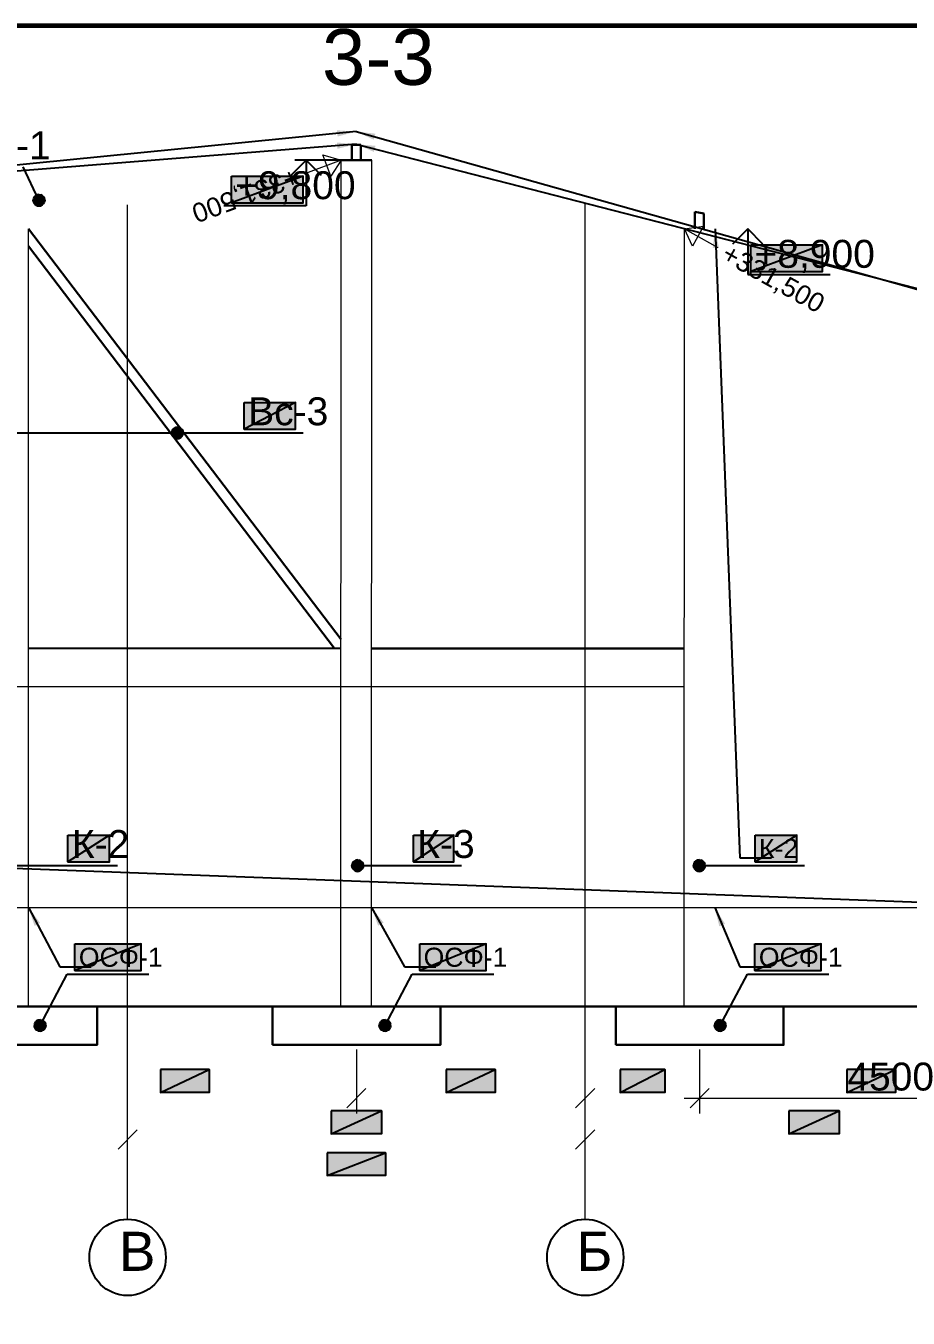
# Model space of a CAD drawing. Extents: x 8 to 21351, y 0 to 420.
# Drawn here: x 12013.4 to 12129.1, y 122.7 to 292.2 of the extents above; entities that cross this region are included whole.
import ezdxf

# ---------------------------------------------------------------- set-up
doc = ezdxf.new("R2010")
doc.units = 0
doc.linetypes.add('TEYPDFCAD_CENTER', pattern=[20, 12, -3, 2, -3])
for name, color, linetype in [('PDF_ВЫНОСКИ', 7, 'Continuous'), ('PDF_ОСИ', 7, 'Continuous'), ('PDF_ОТМЕТКИ', 7, 'Continuous'), ('TEY_REVIEW_AXIS', 7, 'Continuous'), ('TEY_REVIEW_LEADER', 7, 'Continuous')]:
    doc.layers.add(name, color=color, linetype=linetype)
doc.styles.add('TEYPDFCAD_TEXT', font='arial.ttf')
doc.dimstyles.new('TEYPDFCAD_SCALE_1', dxfattribs={"dimtxt": 2.5, "dimasz": 2.5, "dimexe": 1.25, "dimexo": 0.75, "dimtad": 1, "dimdsep": 46, "dimtxsty": 'Standard', "dimcen": 0.09, "dimadec": 0, "dimazin": 0, "dimtfac": 1, "dimtofl": 0, "dimtmove": 0, "dimatfit": 3, "dimfxl": 1, "dimarcsym": 0})

# ---------------------------------------------------------------- blocks, each defined once
blk = doc.blocks.new('TEY_AXIS')
at = {"layer": 'PDF_ОСИ', "linetype": 'TEYPDFCAD_CENTER', "lineweight": 9}
blk.add_line((0, 0), (1, 0), dxfattribs=at)
blk = doc.blocks.new('TEY_LEVEL')
at = {"layer": 'PDF_ОТМЕТКИ', "lineweight": 9}
blk.add_line((0, 0), (5, 0), dxfattribs=at)
blk.add_lwpolyline([(0, 0), (2, 1.5), (2, -1.5)], close=True, dxfattribs=at)
at = {"layer": 'PDF_ОТМЕТКИ', "style": 'TEYPDFCAD_TEXT'}
blk.add_text('+331,500', height=2.5, dxfattribs=at).set_placement((6, -1.25))

msp = doc.modelspace()

# ---------------------------------------------------------------- hatches: boundary and pattern name
at = {"true_color": 0xffffff}
h = msp.add_hatch(color=0, dxfattribs=at)
h.paths.add_polyline_path([(12040.33, 272.44), (12049.73, 272.44), (12040.33, 268.94)])
h.paths.add_polyline_path([(12049.73, 272.44), (12040.33, 268.94), (12049.73, 268.94)])
h = msp.add_hatch(color=7)
h.paths.add_polyline_path([(12014.38, 269.54), (12014.34, 269.3), (12015.08, 269.3)])
h.paths.add_polyline_path([(12014.34, 269.3), (12015.08, 269.3), (12014.38, 269.07)])
h.paths.add_polyline_path([(12015.08, 269.3), (12014.38, 269.07), (12014.49, 268.86)])
h = msp.add_hatch(color=7)
h.paths.add_polyline_path([(12014.85, 270.02), (12014.63, 269.92), (12015.08, 269.3)])
h.paths.add_polyline_path([(12014.63, 269.92), (12015.08, 269.3), (12014.49, 269.75)])
h.paths.add_polyline_path([(12015.08, 269.3), (12014.49, 269.75), (12014.38, 269.54)])
h = msp.add_hatch(color=7)
h.paths.add_polyline_path([(12015.52, 269.92), (12015.31, 270.02), (12015.08, 269.3)])
h.paths.add_polyline_path([(12015.31, 270.02), (12015.08, 269.3), (12015.08, 270.04)])
h.paths.add_polyline_path([(12015.08, 269.3), (12015.08, 270.04), (12014.85, 270.02)])
h = msp.add_hatch(color=7)
h.paths.add_polyline_path([(12015.84, 269.3), (12015.8, 269.54), (12015.08, 269.3)])
h.paths.add_polyline_path([(12015.8, 269.54), (12015.08, 269.3), (12015.69, 269.75)])
h.paths.add_polyline_path([(12015.08, 269.3), (12015.69, 269.75), (12015.52, 269.92)])
h = msp.add_hatch(color=7)
h.paths.add_polyline_path([(12014.49, 268.86), (12014.63, 268.69), (12015.08, 269.3)])
h.paths.add_polyline_path([(12014.63, 268.69), (12015.08, 269.3), (12014.85, 268.58)])
h.paths.add_polyline_path([(12015.08, 269.3), (12014.85, 268.58), (12015.08, 268.56)])
h = msp.add_hatch(color=7)
h.paths.add_polyline_path([(12015.08, 268.56), (12015.31, 268.58), (12015.08, 269.3)])
h.paths.add_polyline_path([(12015.31, 268.58), (12015.08, 269.3), (12015.52, 268.69)])
h.paths.add_polyline_path([(12015.08, 269.3), (12015.52, 268.69), (12015.69, 268.86)])
h = msp.add_hatch(color=7)
h.paths.add_polyline_path([(12015.69, 268.86), (12015.8, 269.07), (12015.08, 269.3)])
h.paths.add_polyline_path([(12015.8, 269.07), (12015.08, 269.3), (12015.84, 269.3)])
h = msp.add_hatch(color=0, dxfattribs=at)
h.paths.add_polyline_path([(12108.42, 263.44), (12117.82, 263.44), (12108.42, 259.93)])
h.paths.add_polyline_path([(12117.82, 263.44), (12108.42, 259.93), (12117.82, 259.93)])
h = msp.add_hatch(color=0, dxfattribs=at)
h.paths.add_polyline_path([(12042, 242.78), (12048.71, 242.78), (12042, 239.27)])
h.paths.add_polyline_path([(12048.71, 242.78), (12042, 239.27), (12048.71, 239.27)])
h = msp.add_hatch(color=7)
h.paths.add_polyline_path([(12032.52, 239.01), (12032.5, 238.78), (12033.24, 238.78)])
h.paths.add_polyline_path([(12032.5, 238.78), (12033.24, 238.78), (12032.52, 238.55)])
h.paths.add_polyline_path([(12033.24, 238.78), (12032.52, 238.55), (12032.63, 238.34)])
h = msp.add_hatch(color=7)
h.paths.add_polyline_path([(12033.01, 239.48), (12032.8, 239.37), (12033.24, 238.78)])
h.paths.add_polyline_path([(12032.8, 239.37), (12033.24, 238.78), (12032.63, 239.23)])
h.paths.add_polyline_path([(12033.24, 238.78), (12032.63, 239.23), (12032.52, 239.01)])
h = msp.add_hatch(color=7)
h.paths.add_polyline_path([(12033.68, 239.37), (12033.47, 239.48), (12033.24, 238.78)])
h.paths.add_polyline_path([(12033.47, 239.48), (12033.24, 238.78), (12033.24, 239.52)])
h.paths.add_polyline_path([(12033.24, 238.78), (12033.24, 239.52), (12033.01, 239.48)])
h = msp.add_hatch(color=7)
h.paths.add_polyline_path([(12033.98, 238.78), (12033.96, 239.01), (12033.24, 238.78)])
h.paths.add_polyline_path([(12033.96, 239.01), (12033.24, 238.78), (12033.85, 239.23)])
h.paths.add_polyline_path([(12033.24, 238.78), (12033.85, 239.23), (12033.68, 239.37)])
h = msp.add_hatch(color=7)
h.paths.add_polyline_path([(12032.63, 238.34), (12032.8, 238.17), (12033.24, 238.78)])
h.paths.add_polyline_path([(12032.8, 238.17), (12033.24, 238.78), (12033.01, 238.06)])
h.paths.add_polyline_path([(12033.24, 238.78), (12033.01, 238.06), (12033.24, 238.02)])
h = msp.add_hatch(color=7)
h.paths.add_polyline_path([(12033.24, 238.02), (12033.47, 238.06), (12033.24, 238.78)])
h.paths.add_polyline_path([(12033.47, 238.06), (12033.24, 238.78), (12033.68, 238.17)])
h.paths.add_polyline_path([(12033.24, 238.78), (12033.68, 238.17), (12033.85, 238.34)])
h = msp.add_hatch(color=7)
h.paths.add_polyline_path([(12033.85, 238.34), (12033.96, 238.55), (12033.24, 238.78)])
h.paths.add_polyline_path([(12033.96, 238.55), (12033.24, 238.78), (12033.98, 238.78)])
h = msp.add_hatch(color=0, dxfattribs=at)
h.paths.add_polyline_path([(12018.89, 186.03), (12024.35, 186.03), (12018.89, 182.52)])
h.paths.add_polyline_path([(12024.35, 186.03), (12018.89, 182.52), (12024.35, 182.52)])
h = msp.add_hatch(color=0, dxfattribs=at)
h.paths.add_polyline_path([(12064.21, 186.03), (12069.5, 186.03), (12064.21, 182.52)])
h.paths.add_polyline_path([(12069.5, 186.03), (12064.21, 182.52), (12069.5, 182.52)])
h = msp.add_hatch(color=0, dxfattribs=at)
h.paths.add_polyline_path([(12109, 186.03), (12114.46, 186.03), (12109, 182.52)])
h.paths.add_polyline_path([(12114.46, 186.03), (12109, 182.52), (12114.46, 182.52)])
h = msp.add_hatch(color=7)
h.paths.add_polyline_path([(12056.16, 182.27), (12056.12, 182.03), (12056.86, 182.03)])
h.paths.add_polyline_path([(12056.12, 182.03), (12056.86, 182.03), (12056.16, 181.8)])
h.paths.add_polyline_path([(12056.86, 182.03), (12056.16, 181.8), (12056.27, 181.59)])
h = msp.add_hatch(color=7)
h.paths.add_polyline_path([(12056.63, 182.73), (12056.44, 182.63), (12056.86, 182.03)])
h.paths.add_polyline_path([(12056.44, 182.63), (12056.86, 182.03), (12056.27, 182.48)])
h.paths.add_polyline_path([(12056.86, 182.03), (12056.27, 182.48), (12056.16, 182.27)])
h = msp.add_hatch(color=7)
h.paths.add_polyline_path([(12056.27, 181.59), (12056.44, 181.42), (12056.86, 182.03)])
h.paths.add_polyline_path([(12056.44, 181.42), (12056.86, 182.03), (12056.63, 181.31)])
h.paths.add_polyline_path([(12056.86, 182.03), (12056.63, 181.31), (12056.86, 181.27)])
h = msp.add_hatch(color=7)
h.paths.add_polyline_path([(12057.31, 182.63), (12057.09, 182.73), (12056.86, 182.03)])
h.paths.add_polyline_path([(12057.09, 182.73), (12056.86, 182.03), (12056.86, 182.77)])
h.paths.add_polyline_path([(12056.86, 182.03), (12056.86, 182.77), (12056.63, 182.73)])
h = msp.add_hatch(color=7)
h.paths.add_polyline_path([(12057.62, 182.03), (12057.58, 182.27), (12056.86, 182.03)])
h.paths.add_polyline_path([(12057.58, 182.27), (12056.86, 182.03), (12057.48, 182.48)])
h.paths.add_polyline_path([(12056.86, 182.03), (12057.48, 182.48), (12057.31, 182.63)])
h = msp.add_hatch(color=7)
h.paths.add_polyline_path([(12056.86, 181.27), (12057.09, 181.31), (12056.86, 182.03)])
h.paths.add_polyline_path([(12057.09, 181.31), (12056.86, 182.03), (12057.31, 181.42)])
h.paths.add_polyline_path([(12056.86, 182.03), (12057.31, 181.42), (12057.48, 181.59)])
h = msp.add_hatch(color=7)
h.paths.add_polyline_path([(12057.48, 181.59), (12057.58, 181.8), (12056.86, 182.03)])
h.paths.add_polyline_path([(12057.58, 181.8), (12056.86, 182.03), (12057.62, 182.03)])
h = msp.add_hatch(color=7)
h.paths.add_polyline_path([(12100.95, 182.27), (12100.91, 182.03), (12101.67, 182.03)])
h.paths.add_polyline_path([(12100.91, 182.03), (12101.67, 182.03), (12100.95, 181.8)])
h.paths.add_polyline_path([(12101.67, 182.03), (12100.95, 181.8), (12101.06, 181.59)])
h = msp.add_hatch(color=7)
h.paths.add_polyline_path([(12101.44, 182.73), (12101.23, 182.63), (12101.67, 182.03)])
h.paths.add_polyline_path([(12101.23, 182.63), (12101.67, 182.03), (12101.06, 182.48)])
h.paths.add_polyline_path([(12101.67, 182.03), (12101.06, 182.48), (12100.95, 182.27)])
h = msp.add_hatch(color=7)
h.paths.add_polyline_path([(12101.06, 181.59), (12101.23, 181.42), (12101.67, 182.03)])
h.paths.add_polyline_path([(12101.23, 181.42), (12101.67, 182.03), (12101.44, 181.31)])
h.paths.add_polyline_path([(12101.67, 182.03), (12101.44, 181.31), (12101.67, 181.27)])
h = msp.add_hatch(color=7)
h.paths.add_polyline_path([(12102.12, 182.63), (12101.9, 182.73), (12101.67, 182.03)])
h.paths.add_polyline_path([(12101.9, 182.73), (12101.67, 182.03), (12101.67, 182.77)])
h.paths.add_polyline_path([(12101.67, 182.03), (12101.67, 182.77), (12101.44, 182.73)])
h = msp.add_hatch(color=7)
h.paths.add_polyline_path([(12102.41, 182.03), (12102.39, 182.27), (12101.67, 182.03)])
h.paths.add_polyline_path([(12102.39, 182.27), (12101.67, 182.03), (12102.29, 182.48)])
h.paths.add_polyline_path([(12101.67, 182.03), (12102.29, 182.48), (12102.12, 182.63)])
h = msp.add_hatch(color=7)
h.paths.add_polyline_path([(12101.67, 181.27), (12101.9, 181.31), (12101.67, 182.03)])
h.paths.add_polyline_path([(12101.9, 181.31), (12101.67, 182.03), (12102.12, 181.42)])
h.paths.add_polyline_path([(12101.67, 182.03), (12102.12, 181.42), (12102.29, 181.59)])
h = msp.add_hatch(color=7)
h.paths.add_polyline_path([(12102.29, 181.59), (12102.39, 181.8), (12101.67, 182.03)])
h.paths.add_polyline_path([(12102.39, 181.8), (12101.67, 182.03), (12102.41, 182.03)])
h = msp.add_hatch(color=0, dxfattribs=at)
h.paths.add_polyline_path([(12019.8, 171.77), (12028.48, 171.77), (12019.8, 168.28)])
h.paths.add_polyline_path([(12028.48, 171.77), (12019.8, 168.28), (12028.48, 168.28)])
h = msp.add_hatch(color=0, dxfattribs=at)
h.paths.add_polyline_path([(12065.03, 171.77), (12073.71, 171.77), (12065.03, 168.28)])
h.paths.add_polyline_path([(12073.71, 171.77), (12065.03, 168.28), (12073.71, 168.28)])
h = msp.add_hatch(color=0, dxfattribs=at)
h.paths.add_polyline_path([(12108.97, 171.77), (12117.67, 171.77), (12108.97, 168.28)])
h.paths.add_polyline_path([(12117.67, 171.77), (12108.97, 168.28), (12117.67, 168.28)])
h = msp.add_hatch(color=7)
h.paths.add_polyline_path([(12014.51, 161.29), (12014.49, 161.06), (12015.23, 161.06)])
h.paths.add_polyline_path([(12014.49, 161.06), (12015.23, 161.06), (12014.51, 160.82)])
h.paths.add_polyline_path([(12015.23, 161.06), (12014.51, 160.82), (12014.63, 160.61)])
h = msp.add_hatch(color=7)
h.paths.add_polyline_path([(12014.99, 161.78), (12014.78, 161.67), (12015.23, 161.06)])
h.paths.add_polyline_path([(12014.78, 161.67), (12015.23, 161.06), (12014.63, 161.5)])
h.paths.add_polyline_path([(12015.23, 161.06), (12014.63, 161.5), (12014.51, 161.29)])
h = msp.add_hatch(color=7)
h.paths.add_polyline_path([(12014.63, 160.61), (12014.78, 160.44), (12015.23, 161.06)])
h.paths.add_polyline_path([(12014.78, 160.44), (12015.23, 161.06), (12014.99, 160.34)])
h.paths.add_polyline_path([(12015.23, 161.06), (12014.99, 160.34), (12015.23, 160.32)])
h = msp.add_hatch(color=7)
h.paths.add_polyline_path([(12015.67, 161.67), (12015.46, 161.78), (12015.23, 161.06)])
h.paths.add_polyline_path([(12015.46, 161.78), (12015.23, 161.06), (12015.23, 161.8)])
h.paths.add_polyline_path([(12015.23, 161.06), (12015.23, 161.8), (12014.99, 161.78)])
h = msp.add_hatch(color=7)
h.paths.add_polyline_path([(12015.99, 161.06), (12015.95, 161.29), (12015.23, 161.06)])
h.paths.add_polyline_path([(12015.95, 161.29), (12015.23, 161.06), (12015.84, 161.5)])
h.paths.add_polyline_path([(12015.23, 161.06), (12015.84, 161.5), (12015.67, 161.67)])
h = msp.add_hatch(color=7)
h.paths.add_polyline_path([(12015.23, 160.32), (12015.46, 160.34), (12015.23, 161.06)])
h.paths.add_polyline_path([(12015.46, 160.34), (12015.23, 161.06), (12015.67, 160.44)])
h.paths.add_polyline_path([(12015.23, 161.06), (12015.67, 160.44), (12015.84, 160.61)])
h = msp.add_hatch(color=7)
h.paths.add_polyline_path([(12015.84, 160.61), (12015.95, 160.82), (12015.23, 161.06)])
h.paths.add_polyline_path([(12015.95, 160.82), (12015.23, 161.06), (12015.99, 161.06)])
h = msp.add_hatch(color=7)
h.paths.add_polyline_path([(12059.74, 161.29), (12059.7, 161.06), (12060.46, 161.06)])
h.paths.add_polyline_path([(12059.7, 161.06), (12060.46, 161.06), (12059.74, 160.82)])
h.paths.add_polyline_path([(12060.46, 161.06), (12059.74, 160.82), (12059.85, 160.61)])
h = msp.add_hatch(color=7)
h.paths.add_polyline_path([(12060.23, 161.78), (12060.02, 161.67), (12060.46, 161.06)])
h.paths.add_polyline_path([(12060.02, 161.67), (12060.46, 161.06), (12059.85, 161.5)])
h.paths.add_polyline_path([(12060.46, 161.06), (12059.85, 161.5), (12059.74, 161.29)])
h = msp.add_hatch(color=7)
h.paths.add_polyline_path([(12059.85, 160.61), (12060.02, 160.44), (12060.46, 161.06)])
h.paths.add_polyline_path([(12060.02, 160.44), (12060.46, 161.06), (12060.23, 160.34)])
h.paths.add_polyline_path([(12060.46, 161.06), (12060.23, 160.34), (12060.46, 160.32)])
h = msp.add_hatch(color=7)
h.paths.add_polyline_path([(12060.9, 161.67), (12060.69, 161.78), (12060.46, 161.06)])
h.paths.add_polyline_path([(12060.69, 161.78), (12060.46, 161.06), (12060.46, 161.8)])
h.paths.add_polyline_path([(12060.46, 161.06), (12060.46, 161.8), (12060.23, 161.78)])
h = msp.add_hatch(color=7)
h.paths.add_polyline_path([(12061.2, 161.06), (12061.18, 161.29), (12060.46, 161.06)])
h.paths.add_polyline_path([(12061.18, 161.29), (12060.46, 161.06), (12061.07, 161.5)])
h.paths.add_polyline_path([(12060.46, 161.06), (12061.07, 161.5), (12060.9, 161.67)])
h = msp.add_hatch(color=7)
h.paths.add_polyline_path([(12060.46, 160.32), (12060.69, 160.34), (12060.46, 161.06)])
h.paths.add_polyline_path([(12060.69, 160.34), (12060.46, 161.06), (12060.9, 160.44)])
h.paths.add_polyline_path([(12060.46, 161.06), (12060.9, 160.44), (12061.07, 160.61)])
h = msp.add_hatch(color=7)
h.paths.add_polyline_path([(12061.07, 160.61), (12061.18, 160.82), (12060.46, 161.06)])
h.paths.add_polyline_path([(12061.18, 160.82), (12060.46, 161.06), (12061.2, 161.06)])
h = msp.add_hatch(color=7)
h.paths.add_polyline_path([(12103.7, 161.29), (12103.66, 161.06), (12104.4, 161.06)])
h.paths.add_polyline_path([(12103.66, 161.06), (12104.4, 161.06), (12103.7, 160.82)])
h.paths.add_polyline_path([(12104.4, 161.06), (12103.7, 160.82), (12103.81, 160.61)])
h = msp.add_hatch(color=7)
h.paths.add_polyline_path([(12104.17, 161.78), (12103.98, 161.67), (12104.4, 161.06)])
h.paths.add_polyline_path([(12103.98, 161.67), (12104.4, 161.06), (12103.81, 161.5)])
h.paths.add_polyline_path([(12104.4, 161.06), (12103.81, 161.5), (12103.7, 161.29)])
h = msp.add_hatch(color=7)
h.paths.add_polyline_path([(12103.81, 160.61), (12103.98, 160.44), (12104.4, 161.06)])
h.paths.add_polyline_path([(12103.98, 160.44), (12104.4, 161.06), (12104.17, 160.34)])
h.paths.add_polyline_path([(12104.4, 161.06), (12104.17, 160.34), (12104.4, 160.32)])
h = msp.add_hatch(color=7)
h.paths.add_polyline_path([(12104.85, 161.67), (12104.63, 161.78), (12104.4, 161.06)])
h.paths.add_polyline_path([(12104.63, 161.78), (12104.4, 161.06), (12104.4, 161.8)])
h.paths.add_polyline_path([(12104.4, 161.06), (12104.4, 161.8), (12104.17, 161.78)])
h = msp.add_hatch(color=7)
h.paths.add_polyline_path([(12105.16, 161.06), (12105.12, 161.29), (12104.4, 161.06)])
h.paths.add_polyline_path([(12105.12, 161.29), (12104.4, 161.06), (12105.02, 161.5)])
h.paths.add_polyline_path([(12104.4, 161.06), (12105.02, 161.5), (12104.85, 161.67)])
h = msp.add_hatch(color=7)
h.paths.add_polyline_path([(12104.4, 160.32), (12104.63, 160.34), (12104.4, 161.06)])
h.paths.add_polyline_path([(12104.63, 160.34), (12104.4, 161.06), (12104.85, 160.44)])
h.paths.add_polyline_path([(12104.4, 161.06), (12104.85, 160.44), (12105.02, 160.61)])
h = msp.add_hatch(color=7)
h.paths.add_polyline_path([(12105.02, 160.61), (12105.12, 160.82), (12104.4, 161.06)])
h.paths.add_polyline_path([(12105.12, 160.82), (12104.4, 161.06), (12105.16, 161.06)])
h = msp.add_hatch(color=0, dxfattribs=at)
h.paths.add_polyline_path([(12031.02, 155.28), (12031.02, 152.27), (12037.41, 155.28)])
h.paths.add_polyline_path([(12031.02, 152.27), (12037.41, 155.28), (12037.41, 152.27)])
h = msp.add_hatch(color=0, dxfattribs=at)
h.paths.add_polyline_path([(12068.5, 155.28), (12068.5, 152.27), (12074.92, 155.28)])
h.paths.add_polyline_path([(12068.5, 152.27), (12074.92, 155.28), (12074.92, 152.27)])
h = msp.add_hatch(color=0, dxfattribs=at)
h.paths.add_polyline_path([(12091.28, 155.28), (12091.28, 152.27), (12097.14, 155.28)])
h.paths.add_polyline_path([(12091.28, 152.27), (12097.14, 155.28), (12097.14, 152.27)])
h = msp.add_hatch(color=0, dxfattribs=at)
h.paths.add_polyline_path([(12121, 155.28), (12121, 152.27), (12127.41, 155.28)])
h.paths.add_polyline_path([(12121, 152.27), (12127.41, 155.28), (12127.41, 152.27)])
h = msp.add_hatch(color=0, dxfattribs=at)
h.paths.add_polyline_path([(12053.41, 149.86), (12053.41, 146.85), (12059.99, 149.86)])
h.paths.add_polyline_path([(12053.41, 146.85), (12059.99, 149.86), (12059.99, 146.85)])
h = msp.add_hatch(color=0, dxfattribs=at)
h.paths.add_polyline_path([(12113.42, 149.86), (12113.42, 146.85), (12120, 149.86)])
h.paths.add_polyline_path([(12113.42, 146.85), (12120, 149.86), (12120, 146.85)])
h = msp.add_hatch(color=0, dxfattribs=at)
h.paths.add_polyline_path([(12052.88, 144.38), (12052.88, 141.39), (12060.52, 144.38)])
h.paths.add_polyline_path([(12052.88, 141.39), (12060.52, 144.38), (12060.52, 141.39)])

# ---------------------------------------------------------------- linework, layer by layer
at = {"color": 7, "lineweight": 30}
for p, q in [((12056.1, 274.53), (12056.1, 276.54)), ((12056.1, 276.54), (12057.28, 276.54)), ((12057.28, 274.53), (12057.28, 276.54)), ((12101.08, 265.54), (12101.08, 267.78)), ((12101.08, 267.78), (12102.29, 267.55)), ((12102.29, 265.54), (12102.29, 267.55))]:
    msp.add_line(p, q, dxfattribs=at)
at = {"color": 7, "lineweight": 25}
for p, q in [((12015.08, 269.3), (12013.03, 273.66)), ((12050.13, 274.53), (12048.12, 272.54)), ((12054.72, 274.53), (12048.63, 274.53)), ((12052.12, 272.54), (12050.13, 274.53)), ((12108.02, 265.54), (12106.01, 263.55)), ((12110.01, 263.55), (12108.02, 265.54)), ((12033.24, 238.78), (12041.01, 238.78)), ((12041.01, 238.78), (12049.73, 238.78)), ((12011.56, 182.03), (12017.89, 182.03)), ((12017.89, 182.03), (12025.37, 182.03)), ((12056.86, 182.03), (12063.19, 182.03)), ((12063.19, 182.03), (12070.49, 182.03)), ((12101.67, 182.03), (12108, 182.03)), ((12108, 182.03), (12115.47, 182.03))]:
    msp.add_line(p, q, dxfattribs=at)
at = {"color": 0, "lineweight": 0, "true_color": 0xffffff}
for p, q in [((12040.33, 268.94), (12049.73, 268.94)), ((12108.42, 259.93), (12117.82, 259.93)), ((12042, 239.27), (12048.71, 239.27)), ((12018.89, 182.52), (12024.35, 182.52)), ((12064.21, 182.52), (12069.5, 182.52)), ((12109, 182.52), (12114.46, 182.52)), ((12019.8, 168.28), (12028.48, 168.28)), ((12065.03, 168.28), (12073.71, 168.28)), ((12108.97, 168.28), (12117.67, 168.28))]:
    msp.add_line(p, q, dxfattribs=at)
at = {"color": 7, "lineweight": 5}
for p, q in [((12056.71, 157.9), (12056.71, 149.52)), ((12101.71, 157.9), (12101.71, 149.52)), ((12055.46, 150.26), (12057.96, 152.78)), ((12057.96, 152.78), (12055.46, 150.26)), ((12085.46, 150.26), (12087.96, 152.78)), ((12087.96, 152.78), (12085.46, 150.26)), ((12086.71, 152.15), (12086.71, 153.52)), ((12086.71, 152.15), (12086.71, 153.52)), ((12100.46, 150.26), (12102.96, 152.78)), ((12102.96, 152.78), (12100.46, 150.26)), ((12026.7, 146.75), (12026.7, 148.12)), ((12026.7, 146.75), (12026.7, 148.12)), ((12086.71, 146.75), (12086.71, 148.12)), ((12086.71, 146.75), (12086.71, 148.12)), ((12025.45, 144.86), (12027.95, 147.36)), ((12027.95, 147.36), (12025.45, 144.86)), ((12085.46, 144.86), (12087.96, 147.36)), ((12087.96, 147.36), (12085.46, 144.86))]:
    msp.add_line(p, q, dxfattribs=at)
at = {"color": 0, "true_color": 0xffffff}
for points in [[(12040.33, 272.44), (12049.73, 272.44), (12040.33, 268.94)], [(12049.73, 272.44), (12040.33, 268.94), (12049.73, 268.94)], [(12108.42, 263.44), (12117.82, 263.44), (12108.42, 259.93)], [(12117.82, 263.44), (12108.42, 259.93), (12117.82, 259.93)], [(12042, 242.78), (12048.71, 242.78), (12042, 239.27)], [(12048.71, 242.78), (12042, 239.27), (12048.71, 239.27)], [(12018.89, 186.03), (12024.35, 186.03), (12018.89, 182.52)], [(12024.35, 186.03), (12018.89, 182.52), (12024.35, 182.52)], [(12064.21, 186.03), (12069.5, 186.03), (12064.21, 182.52)], [(12069.5, 186.03), (12064.21, 182.52), (12069.5, 182.52)], [(12109, 186.03), (12114.46, 186.03), (12109, 182.52)], [(12114.46, 186.03), (12109, 182.52), (12114.46, 182.52)], [(12019.8, 171.77), (12028.48, 171.77), (12019.8, 168.28)], [(12028.48, 171.77), (12019.8, 168.28), (12028.48, 168.28)], [(12065.03, 171.77), (12073.71, 171.77), (12065.03, 168.28)], [(12073.71, 171.77), (12065.03, 168.28), (12073.71, 168.28)], [(12108.97, 171.77), (12117.67, 171.77), (12108.97, 168.28)], [(12117.67, 171.77), (12108.97, 168.28), (12117.67, 168.28)], [(12031.02, 155.28), (12031.02, 152.27), (12037.41, 155.28)], [(12031.02, 152.27), (12037.41, 155.28), (12037.41, 152.27)], [(12068.5, 155.28), (12068.5, 152.27), (12074.92, 155.28)], [(12068.5, 152.27), (12074.92, 155.28), (12074.92, 152.27)], [(12091.28, 155.28), (12091.28, 152.27), (12097.14, 155.28)], [(12091.28, 152.27), (12097.14, 155.28), (12097.14, 152.27)], [(12121, 155.28), (12121, 152.27), (12127.41, 155.28)], [(12121, 152.27), (12127.41, 155.28), (12127.41, 152.27)], [(12053.41, 149.86), (12053.41, 146.85), (12059.99, 149.86)], [(12053.41, 146.85), (12059.99, 149.86), (12059.99, 146.85)], [(12113.42, 149.86), (12113.42, 146.85), (12120, 149.86)], [(12113.42, 146.85), (12120, 149.86), (12120, 146.85)], [(12052.88, 144.38), (12052.88, 141.39), (12060.52, 144.38)], [(12052.88, 141.39), (12060.52, 144.38), (12060.52, 141.39)]]:
    msp.add_lwpolyline(points, close=True, dxfattribs=at)
at = {"color": 7}
for points in [[(12014.38, 269.54), (12014.34, 269.3), (12015.08, 269.3)], [(12015.08, 269.3), (12014.49, 269.75), (12014.38, 269.54)], [(12014.63, 269.92), (12015.08, 269.3), (12014.49, 269.75)], [(12014.85, 270.02), (12014.63, 269.92), (12015.08, 269.3)], [(12015.08, 269.3), (12015.08, 270.04), (12014.85, 270.02)], [(12015.31, 270.02), (12015.08, 269.3), (12015.08, 270.04)], [(12015.52, 269.92), (12015.31, 270.02), (12015.08, 269.3)], [(12015.08, 269.3), (12015.69, 269.75), (12015.52, 269.92)], [(12015.8, 269.54), (12015.08, 269.3), (12015.69, 269.75)], [(12015.84, 269.3), (12015.8, 269.54), (12015.08, 269.3)], [(12014.34, 269.3), (12015.08, 269.3), (12014.38, 269.07)], [(12015.08, 269.3), (12014.38, 269.07), (12014.49, 268.86)], [(12014.49, 268.86), (12014.63, 268.69), (12015.08, 269.3)], [(12014.63, 268.69), (12015.08, 269.3), (12014.85, 268.58)], [(12015.08, 269.3), (12014.85, 268.58), (12015.08, 268.56)], [(12015.08, 268.56), (12015.31, 268.58), (12015.08, 269.3)], [(12015.31, 268.58), (12015.08, 269.3), (12015.52, 268.69)], [(12015.08, 269.3), (12015.52, 268.69), (12015.69, 268.86)], [(12015.69, 268.86), (12015.8, 269.07), (12015.08, 269.3)], [(12015.8, 269.07), (12015.08, 269.3), (12015.84, 269.3)], [(12032.52, 239.01), (12032.5, 238.78), (12033.24, 238.78)], [(12033.24, 238.78), (12032.63, 239.23), (12032.52, 239.01)], [(12032.8, 239.37), (12033.24, 238.78), (12032.63, 239.23)], [(12033.01, 239.48), (12032.8, 239.37), (12033.24, 238.78)], [(12033.24, 238.78), (12033.24, 239.52), (12033.01, 239.48)], [(12033.47, 239.48), (12033.24, 238.78), (12033.24, 239.52)], [(12033.68, 239.37), (12033.47, 239.48), (12033.24, 238.78)], [(12033.24, 238.78), (12033.85, 239.23), (12033.68, 239.37)], [(12033.96, 239.01), (12033.24, 238.78), (12033.85, 239.23)], [(12033.98, 238.78), (12033.96, 239.01), (12033.24, 238.78)], [(12032.5, 238.78), (12033.24, 238.78), (12032.52, 238.55)], [(12033.24, 238.78), (12032.52, 238.55), (12032.63, 238.34)], [(12032.63, 238.34), (12032.8, 238.17), (12033.24, 238.78)], [(12032.8, 238.17), (12033.24, 238.78), (12033.01, 238.06)], [(12033.24, 238.78), (12033.01, 238.06), (12033.24, 238.02)], [(12033.24, 238.02), (12033.47, 238.06), (12033.24, 238.78)], [(12033.47, 238.06), (12033.24, 238.78), (12033.68, 238.17)], [(12033.24, 238.78), (12033.68, 238.17), (12033.85, 238.34)], [(12033.85, 238.34), (12033.96, 238.55), (12033.24, 238.78)], [(12033.96, 238.55), (12033.24, 238.78), (12033.98, 238.78)], [(12056.16, 182.27), (12056.12, 182.03), (12056.86, 182.03)], [(12056.12, 182.03), (12056.86, 182.03), (12056.16, 181.8)], [(12056.86, 182.03), (12056.27, 182.48), (12056.16, 182.27)], [(12056.86, 182.03), (12056.16, 181.8), (12056.27, 181.59)], [(12056.44, 182.63), (12056.86, 182.03), (12056.27, 182.48)], [(12056.27, 181.59), (12056.44, 181.42), (12056.86, 182.03)], [(12056.63, 182.73), (12056.44, 182.63), (12056.86, 182.03)], [(12056.44, 181.42), (12056.86, 182.03), (12056.63, 181.31)], [(12056.86, 182.03), (12056.86, 182.77), (12056.63, 182.73)], [(12056.86, 182.03), (12056.63, 181.31), (12056.86, 181.27)], [(12057.09, 182.73), (12056.86, 182.03), (12056.86, 182.77)], [(12057.31, 182.63), (12057.09, 182.73), (12056.86, 182.03)], [(12056.86, 182.03), (12057.48, 182.48), (12057.31, 182.63)], [(12057.58, 182.27), (12056.86, 182.03), (12057.48, 182.48)], [(12057.62, 182.03), (12057.58, 182.27), (12056.86, 182.03)], [(12056.86, 181.27), (12057.09, 181.31), (12056.86, 182.03)], [(12057.09, 181.31), (12056.86, 182.03), (12057.31, 181.42)], [(12056.86, 182.03), (12057.31, 181.42), (12057.48, 181.59)], [(12057.48, 181.59), (12057.58, 181.8), (12056.86, 182.03)], [(12057.58, 181.8), (12056.86, 182.03), (12057.62, 182.03)], [(12100.95, 182.27), (12100.91, 182.03), (12101.67, 182.03)], [(12100.91, 182.03), (12101.67, 182.03), (12100.95, 181.8)], [(12101.67, 182.03), (12101.06, 182.48), (12100.95, 182.27)], [(12101.67, 182.03), (12100.95, 181.8), (12101.06, 181.59)], [(12101.23, 182.63), (12101.67, 182.03), (12101.06, 182.48)], [(12101.06, 181.59), (12101.23, 181.42), (12101.67, 182.03)], [(12101.44, 182.73), (12101.23, 182.63), (12101.67, 182.03)], [(12101.23, 181.42), (12101.67, 182.03), (12101.44, 181.31)], [(12101.67, 182.03), (12101.67, 182.77), (12101.44, 182.73)], [(12101.67, 182.03), (12101.44, 181.31), (12101.67, 181.27)], [(12101.9, 182.73), (12101.67, 182.03), (12101.67, 182.77)], [(12102.12, 182.63), (12101.9, 182.73), (12101.67, 182.03)], [(12101.67, 182.03), (12102.29, 182.48), (12102.12, 182.63)], [(12102.39, 182.27), (12101.67, 182.03), (12102.29, 182.48)], [(12102.41, 182.03), (12102.39, 182.27), (12101.67, 182.03)], [(12101.67, 181.27), (12101.9, 181.31), (12101.67, 182.03)], [(12101.9, 181.31), (12101.67, 182.03), (12102.12, 181.42)], [(12101.67, 182.03), (12102.12, 181.42), (12102.29, 181.59)], [(12102.29, 181.59), (12102.39, 181.8), (12101.67, 182.03)], [(12102.39, 181.8), (12101.67, 182.03), (12102.41, 182.03)], [(12014.51, 161.29), (12014.49, 161.06), (12015.23, 161.06)], [(12014.49, 161.06), (12015.23, 161.06), (12014.51, 160.82)], [(12015.23, 161.06), (12014.63, 161.5), (12014.51, 161.29)], [(12015.23, 161.06), (12014.51, 160.82), (12014.63, 160.61)], [(12014.78, 161.67), (12015.23, 161.06), (12014.63, 161.5)], [(12014.63, 160.61), (12014.78, 160.44), (12015.23, 161.06)], [(12014.99, 161.78), (12014.78, 161.67), (12015.23, 161.06)], [(12014.78, 160.44), (12015.23, 161.06), (12014.99, 160.34)], [(12015.23, 161.06), (12015.23, 161.8), (12014.99, 161.78)], [(12015.23, 161.06), (12014.99, 160.34), (12015.23, 160.32)], [(12015.46, 161.78), (12015.23, 161.06), (12015.23, 161.8)], [(12015.67, 161.67), (12015.46, 161.78), (12015.23, 161.06)], [(12015.23, 161.06), (12015.84, 161.5), (12015.67, 161.67)], [(12015.95, 161.29), (12015.23, 161.06), (12015.84, 161.5)], [(12015.99, 161.06), (12015.95, 161.29), (12015.23, 161.06)], [(12015.23, 160.32), (12015.46, 160.34), (12015.23, 161.06)], [(12015.46, 160.34), (12015.23, 161.06), (12015.67, 160.44)], [(12015.23, 161.06), (12015.67, 160.44), (12015.84, 160.61)], [(12015.84, 160.61), (12015.95, 160.82), (12015.23, 161.06)], [(12015.95, 160.82), (12015.23, 161.06), (12015.99, 161.06)], [(12059.74, 161.29), (12059.7, 161.06), (12060.46, 161.06)], [(12059.7, 161.06), (12060.46, 161.06), (12059.74, 160.82)], [(12060.46, 161.06), (12059.85, 161.5), (12059.74, 161.29)], [(12060.46, 161.06), (12059.74, 160.82), (12059.85, 160.61)], [(12060.02, 161.67), (12060.46, 161.06), (12059.85, 161.5)], [(12059.85, 160.61), (12060.02, 160.44), (12060.46, 161.06)], [(12060.23, 161.78), (12060.02, 161.67), (12060.46, 161.06)], [(12060.02, 160.44), (12060.46, 161.06), (12060.23, 160.34)], [(12060.46, 161.06), (12060.46, 161.8), (12060.23, 161.78)], [(12060.46, 161.06), (12060.23, 160.34), (12060.46, 160.32)], [(12060.69, 161.78), (12060.46, 161.06), (12060.46, 161.8)], [(12060.9, 161.67), (12060.69, 161.78), (12060.46, 161.06)], [(12060.46, 161.06), (12061.07, 161.5), (12060.9, 161.67)], [(12061.18, 161.29), (12060.46, 161.06), (12061.07, 161.5)], [(12061.2, 161.06), (12061.18, 161.29), (12060.46, 161.06)], [(12060.46, 160.32), (12060.69, 160.34), (12060.46, 161.06)], [(12060.69, 160.34), (12060.46, 161.06), (12060.9, 160.44)], [(12060.46, 161.06), (12060.9, 160.44), (12061.07, 160.61)], [(12061.07, 160.61), (12061.18, 160.82), (12060.46, 161.06)], [(12061.18, 160.82), (12060.46, 161.06), (12061.2, 161.06)], [(12103.7, 161.29), (12103.66, 161.06), (12104.4, 161.06)], [(12103.66, 161.06), (12104.4, 161.06), (12103.7, 160.82)], [(12104.4, 161.06), (12103.81, 161.5), (12103.7, 161.29)], [(12104.4, 161.06), (12103.7, 160.82), (12103.81, 160.61)], [(12103.98, 161.67), (12104.4, 161.06), (12103.81, 161.5)], [(12103.81, 160.61), (12103.98, 160.44), (12104.4, 161.06)], [(12104.17, 161.78), (12103.98, 161.67), (12104.4, 161.06)], [(12103.98, 160.44), (12104.4, 161.06), (12104.17, 160.34)], [(12104.4, 161.06), (12104.4, 161.8), (12104.17, 161.78)], [(12104.4, 161.06), (12104.17, 160.34), (12104.4, 160.32)], [(12104.63, 161.78), (12104.4, 161.06), (12104.4, 161.8)], [(12104.85, 161.67), (12104.63, 161.78), (12104.4, 161.06)], [(12104.4, 161.06), (12105.02, 161.5), (12104.85, 161.67)], [(12105.12, 161.29), (12104.4, 161.06), (12105.02, 161.5)], [(12105.16, 161.06), (12105.12, 161.29), (12104.4, 161.06)], [(12104.4, 160.32), (12104.63, 160.34), (12104.4, 161.06)], [(12104.63, 160.34), (12104.4, 161.06), (12104.85, 160.44)], [(12104.4, 161.06), (12104.85, 160.44), (12105.02, 160.61)], [(12105.02, 160.61), (12105.12, 160.82), (12104.4, 161.06)], [(12105.12, 160.82), (12104.4, 161.06), (12105.16, 161.06)]]:
    msp.add_lwpolyline(points, close=True, dxfattribs=at)
at = {"color": 7, "lineweight": 25}
for centre in [(12026.71, 130.65), (12086.72, 130.65)]:
    msp.add_circle(centre, 5.01, dxfattribs=at)
at = {"layer": 'TEY_REVIEW_AXIS', "color": 7, "lineweight": 30}
for p, q in [((12013.72, 265.54), (12054.7, 211.69)), ((12013.72, 263.25), (12053.83, 210.52)), ((12054.7, 210.52), (12013.72, 210.54)), ((12099.72, 210.52), (12058.7, 210.52)), ((11964.68, 163.53), (12148.72, 163.53))]:
    msp.add_line(p, q, dxfattribs=at)
at = {"layer": 'TEY_REVIEW_AXIS', "color": 7, "lineweight": 25}
msp.add_line((11990.19, 238.78), (12041.01, 238.78), dxfattribs=at)
at = {"layer": 'TEY_REVIEW_AXIS', "color": 7, "lineweight": 5}
msp.add_line((12099.7, 151.53), (12148.68, 151.53), dxfattribs=at)
at = {"layer": 'TEY_REVIEW_AXIS', "lineweight": 60}
msp.add_lwpolyline([(11931.77, 5.16), (12326.76, 5.16), (12326.76, 292.16), (11931.77, 292.16)], close=True, dxfattribs=at)
at = {"layer": 'TEY_REVIEW_AXIS', "color": 7, "lineweight": 30}
for points in [[(12000.71, 158.52), (12000.71, 163.53), (12022.7, 163.53), (12022.7, 158.52)], [(12045.71, 158.52), (12045.71, 163.53), (12067.72, 163.53), (12067.72, 158.52)], [(12090.71, 158.52), (12090.71, 163.53), (12112.72, 163.53), (12112.72, 158.52)]]:
    msp.add_lwpolyline(points, close=True, dxfattribs=at)
at = {"layer": 'TEY_REVIEW_LEADER', "color": 7, "lineweight": 25}
for p, q in [((12050.13, 274.53), (12050.13, 268.54)), ((12050.13, 268.54), (12039.31, 268.54)), ((12108.02, 265.54), (12108.02, 259.55)), ((12108.02, 259.55), (12118.82, 259.55)), ((12015.23, 161.06), (12018.8, 167.77)), ((12018.8, 167.77), (12029.49, 167.77)), ((12060.46, 161.06), (12064.04, 167.77)), ((12064.04, 167.77), (12074.71, 167.77)), ((12104.4, 161.06), (12107.98, 167.77)), ((12107.98, 167.77), (12118.67, 167.77))]:
    msp.add_line(p, q, dxfattribs=at)
at = {"layer": 'TEY_REVIEW_LEADER', "color": 7, "lineweight": 30}
msp.add_line((12054.72, 274.53), (12058.72, 274.53), dxfattribs=at)

# ---------------------------------------------------------------- block references
at = {"layer": 'PDF_ОСИ'}
for p, xscale, rotation in [((12054.69, 163.53), 110.9980009304971, 89.98105298365589), ((12058.69, 163.53), 110.9980009304971, 89.9810529836559), ((12026.7, 135.64), 133.0325, 90), ((12086.71, 135.64), 133.3076666666667, 90), ((12013.72, 163.53), 102.0021666666667, 90), ((12099.71, 163.53), 102.0021754046365, 89.9779546838455)]:
    msp.add_blockref('TEY_AXIS', p, dxfattribs=dict(at, xscale=xscale, rotation=rotation))
for p, xscale in [((11957.61, 205.53), 142.113), ((11957.61, 176.53), 224.1126666666667)]:
    msp.add_blockref('TEY_AXIS', p, dxfattribs=dict(at, xscale=xscale))
at = {"layer": 'PDF_ОТМЕТКИ'}
for p, rotation in [((12054.72, 274.53), -159.8560096464128), ((12099.75, 265.54), -29.09952434037358)]:
    msp.add_blockref('TEY_LEVEL', p, dxfattribs=dict(at, rotation=rotation))

# ---------------------------------------------------------------- texts
at = {"color": 7, "style": 'TEYPDFCAD_TEXT'}
for s, height, p in [('Вс-3', 3.662, (12042.51, 239.78)), ('В', 5.13, (12025.58, 128.88)), ('Б', 5.13, (12085.58, 128.88))]:
    msp.add_text(s, height=height, dxfattribs=at).set_placement(p)
at = {"layer": 'PDF_ВЫНОСКИ', "style": 'TEYPDFCAD_TEXT'}
for s, p in [('К-2', (12109.5, 183.03)), ('ОСФ-1', (12020.31, 168.76)), ('ОСФ-1', (12065.52, 168.76)), ('ОСФ-1', (12109.48, 168.76))]:
    msp.add_text(s, height=2.5, dxfattribs=at).set_placement(p)
at = {"layer": 'TEY_REVIEW_LEADER', "color": 7, "style": 'TEYPDFCAD_TEXT'}
for s, height, p in [('3-3', 7.32, (12052.2, 284.42)), ('Кб-1', 3.662, (12006.17, 274.66)), ('+9,800', 3.662, (12040.82, 269.43)), ('+8,900', 3.662, (12108.91, 260.43)), ('К-2', 3.662, (12019.4, 183.03)), ('К-3', 3.662, (12064.69, 183.03)), ('4500', 3.662, (12121.08, 152.53))]:
    msp.add_text(s, height=height, dxfattribs=at).set_placement(p)

# ---------------------------------------------------------------- leaders
at = {"layer": 'PDF_ВЫНОСКИ', "lineweight": 9, "annotation_type": 0, "has_hookline": 1, "hookline_direction": 0}
for points in [[(12056.69, 278.3), (11967.86, 269.54)], [(12056.69, 278.3), (12152.17, 251.44), (12154.67, 251.44)], [(12056.69, 276.65), (11967.86, 269.54)], [(12056.69, 276.65), (12154.67, 251.44)], [(12103.75, 265.54), (12107, 183.03), (12109.5, 183.03)], [(12148.72, 176.53), (11974.52, 183.03)], [(12013.7, 176.53), (12017.81, 168.76), (12020.31, 168.76)], [(12058.7, 176.53), (12063.02, 168.76), (12065.52, 168.76)], [(12103.7, 176.53), (12106.98, 168.76), (12109.48, 168.76)]]:
    msp.add_leader(points, dimstyle='TEYPDFCAD_SCALE_1', dxfattribs=at)

doc.saveas('drawing.dxf')
